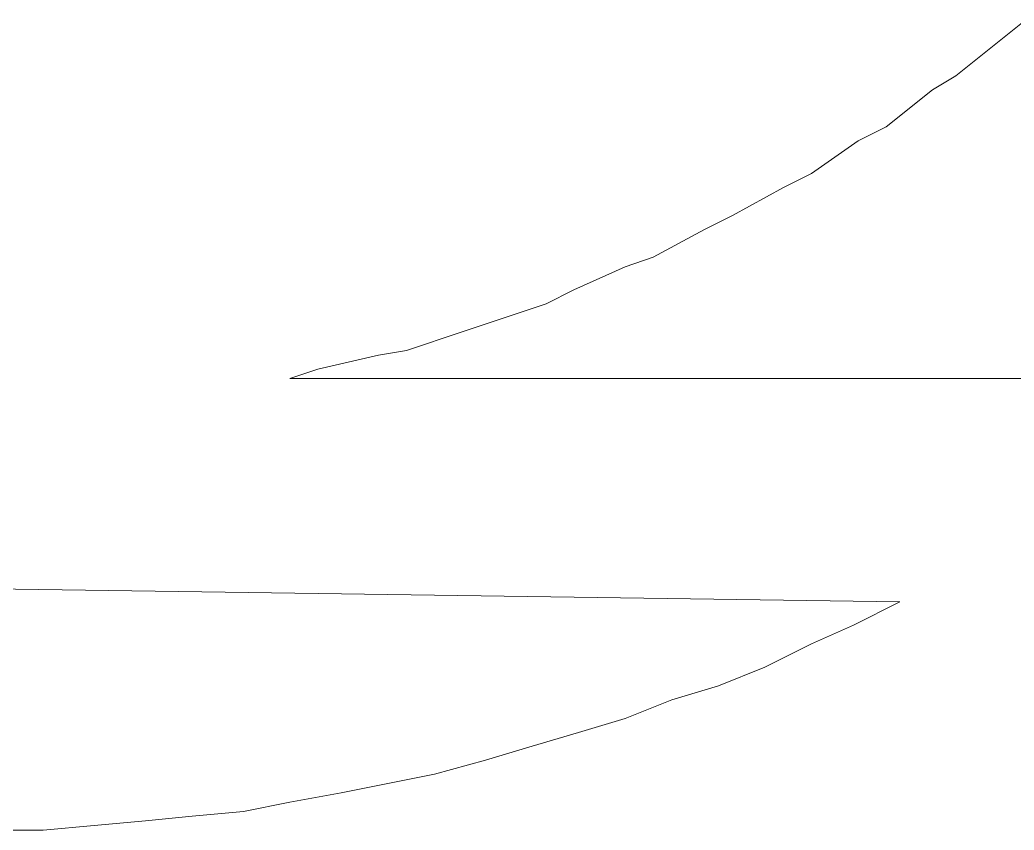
# Model space of a CAD drawing. Header units: centimetres. Extents: x -10.4 to 10.4, y -10.8 to 7.6.
# Drawn here: x -2.528 to -1.32, y -10.749 to -9.765 of the extents above; entities that cross this region are included whole.
import ezdxf
from ezdxf.lldxf.tags import DXFTag

# ---------------------------------------------------------------- set-up
doc = ezdxf.new("R2010")
doc.units = ezdxf.units.CM
doc.header["$MEASUREMENT"] = 0
doc.layers.add('layer 1', color=7, linetype='Continuous')
tags = doc.linetypes.add('New Line1645', pattern=[0.2, 0.1, -0.1]).pattern_tags.tags
tags[6:7] = [DXFTag(74, 4), DXFTag(75, 0), DXFTag(340, '0'), DXFTag(46, 1.0), DXFTag(50, 0.0), DXFTag(44, 0.0), DXFTag(45, 0.0)]
tags[4:5] = [DXFTag(74, 4), DXFTag(75, 0), DXFTag(340, '0'), DXFTag(46, 1.0), DXFTag(50, 0.0), DXFTag(44, 0.0), DXFTag(45, 0.0)]
tags = doc.linetypes.add('New Line1646', pattern=[0.2, 0.1, -0.1]).pattern_tags.tags
tags[6:7] = [DXFTag(74, 4), DXFTag(75, 0), DXFTag(340, '0'), DXFTag(46, 1.0), DXFTag(50, 0.0), DXFTag(44, 0.0), DXFTag(45, 0.0)]
tags[4:5] = [DXFTag(74, 4), DXFTag(75, 0), DXFTag(340, '0'), DXFTag(46, 1.0), DXFTag(50, 0.0), DXFTag(44, 0.0), DXFTag(45, 0.0)]
tags = doc.linetypes.add('New Line1647', pattern=[0.2, 0.1, -0.1]).pattern_tags.tags
tags[6:7] = [DXFTag(74, 4), DXFTag(75, 0), DXFTag(340, '0'), DXFTag(46, 1.0), DXFTag(50, 0.0), DXFTag(44, 0.0), DXFTag(45, 0.0)]
tags[4:5] = [DXFTag(74, 4), DXFTag(75, 0), DXFTag(340, '0'), DXFTag(46, 1.0), DXFTag(50, 0.0), DXFTag(44, 0.0), DXFTag(45, 0.0)]
tags = doc.linetypes.add('New Line1648', pattern=[0.2, 0.1, -0.1]).pattern_tags.tags
tags[6:7] = [DXFTag(74, 4), DXFTag(75, 0), DXFTag(340, '0'), DXFTag(46, 1.0), DXFTag(50, 0.0), DXFTag(44, 0.0), DXFTag(45, 0.0)]
tags[4:5] = [DXFTag(74, 4), DXFTag(75, 0), DXFTag(340, '0'), DXFTag(46, 1.0), DXFTag(50, 0.0), DXFTag(44, 0.0), DXFTag(45, 0.0)]
tags = doc.linetypes.add('New Line1649', pattern=[0.2, 0.1, -0.1]).pattern_tags.tags
tags[6:7] = [DXFTag(74, 4), DXFTag(75, 0), DXFTag(340, '0'), DXFTag(46, 1.0), DXFTag(50, 0.0), DXFTag(44, 0.0), DXFTag(45, 0.0)]
tags[4:5] = [DXFTag(74, 4), DXFTag(75, 0), DXFTag(340, '0'), DXFTag(46, 1.0), DXFTag(50, 0.0), DXFTag(44, 0.0), DXFTag(45, 0.0)]
tags = doc.linetypes.add('New Line1650', pattern=[0.2, 0.1, -0.1]).pattern_tags.tags
tags[6:7] = [DXFTag(74, 4), DXFTag(75, 0), DXFTag(340, '0'), DXFTag(46, 1.0), DXFTag(50, 0.0), DXFTag(44, 0.0), DXFTag(45, 0.0)]
tags[4:5] = [DXFTag(74, 4), DXFTag(75, 0), DXFTag(340, '0'), DXFTag(46, 1.0), DXFTag(50, 0.0), DXFTag(44, 0.0), DXFTag(45, 0.0)]
tags = doc.linetypes.add('New Line1651', pattern=[0.2, 0.1, -0.1]).pattern_tags.tags
tags[6:7] = [DXFTag(74, 4), DXFTag(75, 0), DXFTag(340, '0'), DXFTag(46, 1.0), DXFTag(50, 0.0), DXFTag(44, 0.0), DXFTag(45, 0.0)]
tags[4:5] = [DXFTag(74, 4), DXFTag(75, 0), DXFTag(340, '0'), DXFTag(46, 1.0), DXFTag(50, 0.0), DXFTag(44, 0.0), DXFTag(45, 0.0)]
tags = doc.linetypes.add('New Line1652', pattern=[0.2, 0.1, -0.1]).pattern_tags.tags
tags[6:7] = [DXFTag(74, 4), DXFTag(75, 0), DXFTag(340, '0'), DXFTag(46, 1.0), DXFTag(50, 0.0), DXFTag(44, 0.0), DXFTag(45, 0.0)]
tags[4:5] = [DXFTag(74, 4), DXFTag(75, 0), DXFTag(340, '0'), DXFTag(46, 1.0), DXFTag(50, 0.0), DXFTag(44, 0.0), DXFTag(45, 0.0)]
tags = doc.linetypes.add('New Line1653', pattern=[0.2, 0.1, -0.1]).pattern_tags.tags
tags[6:7] = [DXFTag(74, 4), DXFTag(75, 0), DXFTag(340, '0'), DXFTag(46, 1.0), DXFTag(50, 0.0), DXFTag(44, 0.0), DXFTag(45, 0.0)]
tags[4:5] = [DXFTag(74, 4), DXFTag(75, 0), DXFTag(340, '0'), DXFTag(46, 1.0), DXFTag(50, 0.0), DXFTag(44, 0.0), DXFTag(45, 0.0)]
tags = doc.linetypes.add('New Line1654', pattern=[0.2, 0.1, -0.1]).pattern_tags.tags
tags[6:7] = [DXFTag(74, 4), DXFTag(75, 0), DXFTag(340, '0'), DXFTag(46, 1.0), DXFTag(50, 0.0), DXFTag(44, 0.0), DXFTag(45, 0.0)]
tags[4:5] = [DXFTag(74, 4), DXFTag(75, 0), DXFTag(340, '0'), DXFTag(46, 1.0), DXFTag(50, 0.0), DXFTag(44, 0.0), DXFTag(45, 0.0)]
tags = doc.linetypes.add('New Line1655', pattern=[0.2, 0.1, -0.1]).pattern_tags.tags
tags[6:7] = [DXFTag(74, 4), DXFTag(75, 0), DXFTag(340, '0'), DXFTag(46, 1.0), DXFTag(50, 0.0), DXFTag(44, 0.0), DXFTag(45, 0.0)]
tags[4:5] = [DXFTag(74, 4), DXFTag(75, 0), DXFTag(340, '0'), DXFTag(46, 1.0), DXFTag(50, 0.0), DXFTag(44, 0.0), DXFTag(45, 0.0)]
tags = doc.linetypes.add('New Line1656', pattern=[0.2, 0.1, -0.1]).pattern_tags.tags
tags[6:7] = [DXFTag(74, 4), DXFTag(75, 0), DXFTag(340, '0'), DXFTag(46, 1.0), DXFTag(50, 0.0), DXFTag(44, 0.0), DXFTag(45, 0.0)]
tags[4:5] = [DXFTag(74, 4), DXFTag(75, 0), DXFTag(340, '0'), DXFTag(46, 1.0), DXFTag(50, 0.0), DXFTag(44, 0.0), DXFTag(45, 0.0)]
tags = doc.linetypes.add('New Line1657', pattern=[0.2, 0.1, -0.1]).pattern_tags.tags
tags[6:7] = [DXFTag(74, 4), DXFTag(75, 0), DXFTag(340, '0'), DXFTag(46, 1.0), DXFTag(50, 0.0), DXFTag(44, 0.0), DXFTag(45, 0.0)]
tags[4:5] = [DXFTag(74, 4), DXFTag(75, 0), DXFTag(340, '0'), DXFTag(46, 1.0), DXFTag(50, 0.0), DXFTag(44, 0.0), DXFTag(45, 0.0)]
tags = doc.linetypes.add('New Line1658', pattern=[0.2, 0.1, -0.1]).pattern_tags.tags
tags[6:7] = [DXFTag(74, 4), DXFTag(75, 0), DXFTag(340, '0'), DXFTag(46, 1.0), DXFTag(50, 0.0), DXFTag(44, 0.0), DXFTag(45, 0.0)]
tags[4:5] = [DXFTag(74, 4), DXFTag(75, 0), DXFTag(340, '0'), DXFTag(46, 1.0), DXFTag(50, 0.0), DXFTag(44, 0.0), DXFTag(45, 0.0)]
tags = doc.linetypes.add('New Line1659', pattern=[0.2, 0.1, -0.1]).pattern_tags.tags
tags[6:7] = [DXFTag(74, 4), DXFTag(75, 0), DXFTag(340, '0'), DXFTag(46, 1.0), DXFTag(50, 0.0), DXFTag(44, 0.0), DXFTag(45, 0.0)]
tags[4:5] = [DXFTag(74, 4), DXFTag(75, 0), DXFTag(340, '0'), DXFTag(46, 1.0), DXFTag(50, 0.0), DXFTag(44, 0.0), DXFTag(45, 0.0)]
tags = doc.linetypes.add('New Line1660', pattern=[0.2, 0.1, -0.1]).pattern_tags.tags
tags[6:7] = [DXFTag(74, 4), DXFTag(75, 0), DXFTag(340, '0'), DXFTag(46, 1.0), DXFTag(50, 0.0), DXFTag(44, 0.0), DXFTag(45, 0.0)]
tags[4:5] = [DXFTag(74, 4), DXFTag(75, 0), DXFTag(340, '0'), DXFTag(46, 1.0), DXFTag(50, 0.0), DXFTag(44, 0.0), DXFTag(45, 0.0)]
tags = doc.linetypes.add('New Line1661', pattern=[0.2, 0.1, -0.1]).pattern_tags.tags
tags[6:7] = [DXFTag(74, 4), DXFTag(75, 0), DXFTag(340, '0'), DXFTag(46, 1.0), DXFTag(50, 0.0), DXFTag(44, 0.0), DXFTag(45, 0.0)]
tags[4:5] = [DXFTag(74, 4), DXFTag(75, 0), DXFTag(340, '0'), DXFTag(46, 1.0), DXFTag(50, 0.0), DXFTag(44, 0.0), DXFTag(45, 0.0)]
tags = doc.linetypes.add('New Line1662', pattern=[0.2, 0.1, -0.1]).pattern_tags.tags
tags[6:7] = [DXFTag(74, 4), DXFTag(75, 0), DXFTag(340, '0'), DXFTag(46, 1.0), DXFTag(50, 0.0), DXFTag(44, 0.0), DXFTag(45, 0.0)]
tags[4:5] = [DXFTag(74, 4), DXFTag(75, 0), DXFTag(340, '0'), DXFTag(46, 1.0), DXFTag(50, 0.0), DXFTag(44, 0.0), DXFTag(45, 0.0)]
tags = doc.linetypes.add('New Line1663', pattern=[0.2, 0.1, -0.1]).pattern_tags.tags
tags[6:7] = [DXFTag(74, 4), DXFTag(75, 0), DXFTag(340, '0'), DXFTag(46, 1.0), DXFTag(50, 0.0), DXFTag(44, 0.0), DXFTag(45, 0.0)]
tags[4:5] = [DXFTag(74, 4), DXFTag(75, 0), DXFTag(340, '0'), DXFTag(46, 1.0), DXFTag(50, 0.0), DXFTag(44, 0.0), DXFTag(45, 0.0)]
tags = doc.linetypes.add('New Line1664', pattern=[0.2, 0.1, -0.1]).pattern_tags.tags
tags[6:7] = [DXFTag(74, 4), DXFTag(75, 0), DXFTag(340, '0'), DXFTag(46, 1.0), DXFTag(50, 0.0), DXFTag(44, 0.0), DXFTag(45, 0.0)]
tags[4:5] = [DXFTag(74, 4), DXFTag(75, 0), DXFTag(340, '0'), DXFTag(46, 1.0), DXFTag(50, 0.0), DXFTag(44, 0.0), DXFTag(45, 0.0)]
tags = doc.linetypes.add('New Line1702', pattern=[0.2, 0.1, -0.1]).pattern_tags.tags
tags[6:7] = [DXFTag(74, 4), DXFTag(75, 0), DXFTag(340, '0'), DXFTag(46, 1.0), DXFTag(50, 0.0), DXFTag(44, 0.0), DXFTag(45, 0.0)]
tags[4:5] = [DXFTag(74, 4), DXFTag(75, 0), DXFTag(340, '0'), DXFTag(46, 1.0), DXFTag(50, 0.0), DXFTag(44, 0.0), DXFTag(45, 0.0)]
tags = doc.linetypes.add('New Line1703', pattern=[0.2, 0.1, -0.1]).pattern_tags.tags
tags[6:7] = [DXFTag(74, 4), DXFTag(75, 0), DXFTag(340, '0'), DXFTag(46, 1.0), DXFTag(50, 0.0), DXFTag(44, 0.0), DXFTag(45, 0.0)]
tags[4:5] = [DXFTag(74, 4), DXFTag(75, 0), DXFTag(340, '0'), DXFTag(46, 1.0), DXFTag(50, 0.0), DXFTag(44, 0.0), DXFTag(45, 0.0)]
tags = doc.linetypes.add('New Line1704', pattern=[0.2, 0.1, -0.1]).pattern_tags.tags
tags[6:7] = [DXFTag(74, 4), DXFTag(75, 0), DXFTag(340, '0'), DXFTag(46, 1.0), DXFTag(50, 0.0), DXFTag(44, 0.0), DXFTag(45, 0.0)]
tags[4:5] = [DXFTag(74, 4), DXFTag(75, 0), DXFTag(340, '0'), DXFTag(46, 1.0), DXFTag(50, 0.0), DXFTag(44, 0.0), DXFTag(45, 0.0)]
tags = doc.linetypes.add('New Line1705', pattern=[0.2, 0.1, -0.1]).pattern_tags.tags
tags[6:7] = [DXFTag(74, 4), DXFTag(75, 0), DXFTag(340, '0'), DXFTag(46, 1.0), DXFTag(50, 0.0), DXFTag(44, 0.0), DXFTag(45, 0.0)]
tags[4:5] = [DXFTag(74, 4), DXFTag(75, 0), DXFTag(340, '0'), DXFTag(46, 1.0), DXFTag(50, 0.0), DXFTag(44, 0.0), DXFTag(45, 0.0)]
tags = doc.linetypes.add('New Line1706', pattern=[0.2, 0.1, -0.1]).pattern_tags.tags
tags[6:7] = [DXFTag(74, 4), DXFTag(75, 0), DXFTag(340, '0'), DXFTag(46, 1.0), DXFTag(50, 0.0), DXFTag(44, 0.0), DXFTag(45, 0.0)]
tags[4:5] = [DXFTag(74, 4), DXFTag(75, 0), DXFTag(340, '0'), DXFTag(46, 1.0), DXFTag(50, 0.0), DXFTag(44, 0.0), DXFTag(45, 0.0)]
tags = doc.linetypes.add('New Line1707', pattern=[0.2, 0.1, -0.1]).pattern_tags.tags
tags[6:7] = [DXFTag(74, 4), DXFTag(75, 0), DXFTag(340, '0'), DXFTag(46, 1.0), DXFTag(50, 0.0), DXFTag(44, 0.0), DXFTag(45, 0.0)]
tags[4:5] = [DXFTag(74, 4), DXFTag(75, 0), DXFTag(340, '0'), DXFTag(46, 1.0), DXFTag(50, 0.0), DXFTag(44, 0.0), DXFTag(45, 0.0)]
tags = doc.linetypes.add('New Line1708', pattern=[0.2, 0.1, -0.1]).pattern_tags.tags
tags[6:7] = [DXFTag(74, 4), DXFTag(75, 0), DXFTag(340, '0'), DXFTag(46, 1.0), DXFTag(50, 0.0), DXFTag(44, 0.0), DXFTag(45, 0.0)]
tags[4:5] = [DXFTag(74, 4), DXFTag(75, 0), DXFTag(340, '0'), DXFTag(46, 1.0), DXFTag(50, 0.0), DXFTag(44, 0.0), DXFTag(45, 0.0)]
tags = doc.linetypes.add('New Line1709', pattern=[0.2, 0.1, -0.1]).pattern_tags.tags
tags[6:7] = [DXFTag(74, 4), DXFTag(75, 0), DXFTag(340, '0'), DXFTag(46, 1.0), DXFTag(50, 0.0), DXFTag(44, 0.0), DXFTag(45, 0.0)]
tags[4:5] = [DXFTag(74, 4), DXFTag(75, 0), DXFTag(340, '0'), DXFTag(46, 1.0), DXFTag(50, 0.0), DXFTag(44, 0.0), DXFTag(45, 0.0)]
tags = doc.linetypes.add('New Line1710', pattern=[0.2, 0.1, -0.1]).pattern_tags.tags
tags[6:7] = [DXFTag(74, 4), DXFTag(75, 0), DXFTag(340, '0'), DXFTag(46, 1.0), DXFTag(50, 0.0), DXFTag(44, 0.0), DXFTag(45, 0.0)]
tags[4:5] = [DXFTag(74, 4), DXFTag(75, 0), DXFTag(340, '0'), DXFTag(46, 1.0), DXFTag(50, 0.0), DXFTag(44, 0.0), DXFTag(45, 0.0)]
tags = doc.linetypes.add('New Line1711', pattern=[0.2, 0.1, -0.1]).pattern_tags.tags
tags[6:7] = [DXFTag(74, 4), DXFTag(75, 0), DXFTag(340, '0'), DXFTag(46, 1.0), DXFTag(50, 0.0), DXFTag(44, 0.0), DXFTag(45, 0.0)]
tags[4:5] = [DXFTag(74, 4), DXFTag(75, 0), DXFTag(340, '0'), DXFTag(46, 1.0), DXFTag(50, 0.0), DXFTag(44, 0.0), DXFTag(45, 0.0)]
tags = doc.linetypes.add('New Line1712', pattern=[0.2, 0.1, -0.1]).pattern_tags.tags
tags[6:7] = [DXFTag(74, 4), DXFTag(75, 0), DXFTag(340, '0'), DXFTag(46, 1.0), DXFTag(50, 0.0), DXFTag(44, 0.0), DXFTag(45, 0.0)]
tags[4:5] = [DXFTag(74, 4), DXFTag(75, 0), DXFTag(340, '0'), DXFTag(46, 1.0), DXFTag(50, 0.0), DXFTag(44, 0.0), DXFTag(45, 0.0)]
tags = doc.linetypes.add('New Line1713', pattern=[0.2, 0.1, -0.1]).pattern_tags.tags
tags[6:7] = [DXFTag(74, 4), DXFTag(75, 0), DXFTag(340, '0'), DXFTag(46, 1.0), DXFTag(50, 0.0), DXFTag(44, 0.0), DXFTag(45, 0.0)]
tags[4:5] = [DXFTag(74, 4), DXFTag(75, 0), DXFTag(340, '0'), DXFTag(46, 1.0), DXFTag(50, 0.0), DXFTag(44, 0.0), DXFTag(45, 0.0)]
tags = doc.linetypes.add('New Line1714', pattern=[0.2, 0.1, -0.1]).pattern_tags.tags
tags[6:7] = [DXFTag(74, 4), DXFTag(75, 0), DXFTag(340, '0'), DXFTag(46, 1.0), DXFTag(50, 0.0), DXFTag(44, 0.0), DXFTag(45, 0.0)]
tags[4:5] = [DXFTag(74, 4), DXFTag(75, 0), DXFTag(340, '0'), DXFTag(46, 1.0), DXFTag(50, 0.0), DXFTag(44, 0.0), DXFTag(45, 0.0)]
tags = doc.linetypes.add('New Line1715', pattern=[0.2, 0.1, -0.1]).pattern_tags.tags
tags[6:7] = [DXFTag(74, 4), DXFTag(75, 0), DXFTag(340, '0'), DXFTag(46, 1.0), DXFTag(50, 0.0), DXFTag(44, 0.0), DXFTag(45, 0.0)]
tags[4:5] = [DXFTag(74, 4), DXFTag(75, 0), DXFTag(340, '0'), DXFTag(46, 1.0), DXFTag(50, 0.0), DXFTag(44, 0.0), DXFTag(45, 0.0)]
tags = doc.linetypes.add('New Line1716', pattern=[0.2, 0.1, -0.1]).pattern_tags.tags
tags[6:7] = [DXFTag(74, 4), DXFTag(75, 0), DXFTag(340, '0'), DXFTag(46, 1.0), DXFTag(50, 0.0), DXFTag(44, 0.0), DXFTag(45, 0.0)]
tags[4:5] = [DXFTag(74, 4), DXFTag(75, 0), DXFTag(340, '0'), DXFTag(46, 1.0), DXFTag(50, 0.0), DXFTag(44, 0.0), DXFTag(45, 0.0)]
tags = doc.linetypes.add('New Line1717', pattern=[0.2, 0.1, -0.1]).pattern_tags.tags
tags[6:7] = [DXFTag(74, 4), DXFTag(75, 0), DXFTag(340, '0'), DXFTag(46, 1.0), DXFTag(50, 0.0), DXFTag(44, 0.0), DXFTag(45, 0.0)]
tags[4:5] = [DXFTag(74, 4), DXFTag(75, 0), DXFTag(340, '0'), DXFTag(46, 1.0), DXFTag(50, 0.0), DXFTag(44, 0.0), DXFTag(45, 0.0)]
tags = doc.linetypes.add('New Line1718', pattern=[0.2, 0.1, -0.1]).pattern_tags.tags
tags[6:7] = [DXFTag(74, 4), DXFTag(75, 0), DXFTag(340, '0'), DXFTag(46, 1.0), DXFTag(50, 0.0), DXFTag(44, 0.0), DXFTag(45, 0.0)]
tags[4:5] = [DXFTag(74, 4), DXFTag(75, 0), DXFTag(340, '0'), DXFTag(46, 1.0), DXFTag(50, 0.0), DXFTag(44, 0.0), DXFTag(45, 0.0)]
tags = doc.linetypes.add('New Line1719', pattern=[0.2, 0.1, -0.1]).pattern_tags.tags
tags[6:7] = [DXFTag(74, 4), DXFTag(75, 0), DXFTag(340, '0'), DXFTag(46, 1.0), DXFTag(50, 0.0), DXFTag(44, 0.0), DXFTag(45, 0.0)]
tags[4:5] = [DXFTag(74, 4), DXFTag(75, 0), DXFTag(340, '0'), DXFTag(46, 1.0), DXFTag(50, 0.0), DXFTag(44, 0.0), DXFTag(45, 0.0)]
tags = doc.linetypes.add('New Line1720', pattern=[0.2, 0.1, -0.1]).pattern_tags.tags
tags[6:7] = [DXFTag(74, 4), DXFTag(75, 0), DXFTag(340, '0'), DXFTag(46, 1.0), DXFTag(50, 0.0), DXFTag(44, 0.0), DXFTag(45, 0.0)]
tags[4:5] = [DXFTag(74, 4), DXFTag(75, 0), DXFTag(340, '0'), DXFTag(46, 1.0), DXFTag(50, 0.0), DXFTag(44, 0.0), DXFTag(45, 0.0)]
tags = doc.linetypes.add('New Line1721', pattern=[0.2, 0.1, -0.1]).pattern_tags.tags
tags[6:7] = [DXFTag(74, 4), DXFTag(75, 0), DXFTag(340, '0'), DXFTag(46, 1.0), DXFTag(50, 0.0), DXFTag(44, 0.0), DXFTag(45, 0.0)]
tags[4:5] = [DXFTag(74, 4), DXFTag(75, 0), DXFTag(340, '0'), DXFTag(46, 1.0), DXFTag(50, 0.0), DXFTag(44, 0.0), DXFTag(45, 0.0)]

msp = doc.modelspace()

# ---------------------------------------------------------------- linework, layer by layer
at = {"layer": 'layer 1', "color": 5, "linetype": 'New Line1645', "lineweight": 9}
msp.add_open_spline([(-1.30604, -9.76482), (-1.30604, -9.76482), (-1.33434, -9.78742), (-1.33434, -9.78742)], degree=3, dxfattribs=at)
at = {"layer": 'layer 1', "color": 5, "linetype": 'New Line1646', "lineweight": 9}
msp.add_open_spline([(-1.33434, -9.78742), (-1.33434, -9.78742), (-1.39092, -9.83264), (-1.39092, -9.83264)], degree=3, dxfattribs=at)
at = {"layer": 'layer 1', "color": 5, "linetype": 'New Line1647', "lineweight": 9}
msp.add_open_spline([(-1.39092, -9.83264), (-1.39092, -9.83264), (-1.41922, -9.8497), (-1.41922, -9.8497)], degree=3, dxfattribs=at)
at = {"layer": 'layer 1', "color": 5, "linetype": 'New Line1648', "lineweight": 9}
msp.add_open_spline([(-1.41922, -9.8497), (-1.41922, -9.8497), (-1.4758, -9.89491), (-1.4758, -9.89491)], degree=3, dxfattribs=at)
at = {"layer": 'layer 1', "color": 5, "linetype": 'New Line1649', "lineweight": 9}
msp.add_open_spline([(-1.4758, -9.89491), (-1.4758, -9.89491), (-1.50978, -9.91183), (-1.50978, -9.91183)], degree=3, dxfattribs=at)
at = {"layer": 'layer 1', "color": 5, "linetype": 'New Line1650', "lineweight": 9}
msp.add_open_spline([(-1.50978, -9.91183), (-1.50978, -9.91183), (-1.56637, -9.95149), (-1.56637, -9.95149)], degree=3, dxfattribs=at)
at = {"layer": 'layer 1', "color": 5, "linetype": 'New Line1651', "lineweight": 9}
msp.add_open_spline([(-1.56637, -9.95149), (-1.56637, -9.95149), (-1.60035, -9.96841), (-1.60035, -9.96841)], degree=3, dxfattribs=at)
at = {"layer": 'layer 1', "color": 5, "linetype": 'New Line1652', "lineweight": 9}
msp.add_open_spline([(-1.60035, -9.96841), (-1.60035, -9.96841), (-1.66247, -10.00239), (-1.66247, -10.00239)], degree=3, dxfattribs=at)
at = {"layer": 'layer 1', "color": 5, "linetype": 'New Line1653', "lineweight": 9}
msp.add_open_spline([(-1.66247, -10.00239), (-1.66247, -10.00239), (-1.69646, -10.01945), (-1.69646, -10.01945)], degree=3, dxfattribs=at)
at = {"layer": 'layer 1', "color": 5, "linetype": 'New Line1654', "lineweight": 9}
msp.add_open_spline([(-1.69646, -10.01945), (-1.69646, -10.01945), (-1.75873, -10.05329), (-1.75873, -10.05329)], degree=3, dxfattribs=at)
at = {"layer": 'layer 1', "color": 5, "linetype": 'New Line1655', "lineweight": 9}
msp.add_open_spline([(-1.75873, -10.05329), (-1.75873, -10.05329), (-1.79271, -10.06467), (-1.79271, -10.06467)], degree=3, dxfattribs=at)
at = {"layer": 'layer 1', "color": 5, "linetype": 'New Line1656', "lineweight": 9}
msp.add_open_spline([(-1.79271, -10.06467), (-1.79271, -10.06467), (-1.85499, -10.09296), (-1.85499, -10.09296)], degree=3, dxfattribs=at)
at = {"layer": 'layer 1', "color": 5, "linetype": 'New Line1657', "lineweight": 9}
msp.add_open_spline([(-1.85499, -10.09296), (-1.85499, -10.09296), (-1.88882, -10.10988), (-1.88882, -10.10988)], degree=3, dxfattribs=at)
at = {"layer": 'layer 1', "color": 5, "linetype": 'New Line1658', "lineweight": 9}
msp.add_open_spline([(-1.88882, -10.10988), (-1.88882, -10.10988), (-1.95678, -10.13247), (-1.95678, -10.13247)], degree=3, dxfattribs=at)
at = {"layer": 'layer 1', "color": 5, "linetype": 'New Line1659', "lineweight": 9}
msp.add_open_spline([(-1.95678, -10.13247), (-1.95678, -10.13247), (-1.99076, -10.14385), (-1.99076, -10.14385)], degree=3, dxfattribs=at)
at = {"layer": 'layer 1', "color": 5, "linetype": 'New Line1660', "lineweight": 9}
msp.add_open_spline([(-1.99076, -10.14385), (-1.99076, -10.14385), (-2.05858, -10.16646), (-2.05858, -10.16646)], degree=3, dxfattribs=at)
at = {"layer": 'layer 1', "color": 5, "linetype": 'New Line1661', "lineweight": 9}
msp.add_open_spline([(-2.05858, -10.16646), (-2.05858, -10.16646), (-2.09255, -10.17215), (-2.09255, -10.17215)], degree=3, dxfattribs=at)
at = {"layer": 'layer 1', "color": 5, "linetype": 'New Line1662', "lineweight": 9}
msp.add_open_spline([(-2.09255, -10.17215), (-2.09255, -10.17215), (-2.16606, -10.18907), (-2.16606, -10.18907)], degree=3, dxfattribs=at)
at = {"layer": 'layer 1', "color": 5, "linetype": 'New Line1663', "lineweight": 9}
msp.add_open_spline([(-2.16606, -10.18907), (-2.16606, -10.18907), (-2.20004, -10.20045), (-2.20004, -10.20045)], degree=3, dxfattribs=at)
at = {"layer": 'layer 1', "color": 5, "linetype": 'New Line1664', "lineweight": 9}
msp.add_open_spline([(-2.20004, -10.20045), (-2.20004, -10.20045), (-1.03449, -10.20045), (-1.03449, -10.20045)], degree=3, dxfattribs=at)
at = {"layer": 'layer 1', "color": 5, "linetype": 'New Line1721', "lineweight": 9}
msp.add_open_spline([(-1.45888, -10.472), (-1.45888, -10.472), (-2.61875, -10.45508), (-2.61875, -10.45508)], degree=3, dxfattribs=at)
at = {"layer": 'layer 1', "color": 5, "linetype": 'New Line1720', "lineweight": 9}
msp.add_open_spline([(-1.51547, -10.50028), (-1.51547, -10.50028), (-1.45888, -10.472), (-1.45888, -10.472)], degree=3, dxfattribs=at)
at = {"layer": 'layer 1', "color": 5, "linetype": 'New Line1719', "lineweight": 9}
msp.add_open_spline([(-1.56637, -10.52289), (-1.56637, -10.52289), (-1.51547, -10.50028), (-1.51547, -10.50028)], degree=3, dxfattribs=at)
at = {"layer": 'layer 1', "color": 5, "linetype": 'New Line1718', "lineweight": 9}
msp.add_open_spline([(-1.62295, -10.55119), (-1.62295, -10.55119), (-1.56637, -10.52289), (-1.56637, -10.52289)], degree=3, dxfattribs=at)
at = {"layer": 'layer 1', "color": 5, "linetype": 'New Line1717', "lineweight": 9}
msp.add_open_spline([(-1.67954, -10.57394), (-1.67954, -10.57394), (-1.62295, -10.55119), (-1.62295, -10.55119)], degree=3, dxfattribs=at)
at = {"layer": 'layer 1', "color": 5, "linetype": 'New Line1716', "lineweight": 9}
msp.add_open_spline([(-1.73612, -10.59085), (-1.73612, -10.59085), (-1.67954, -10.57394), (-1.67954, -10.57394)], degree=3, dxfattribs=at)
at = {"layer": 'layer 1', "color": 5, "linetype": 'New Line1715', "lineweight": 9}
msp.add_open_spline([(-1.79271, -10.61346), (-1.79271, -10.61346), (-1.73612, -10.59085), (-1.73612, -10.59085)], degree=3, dxfattribs=at)
at = {"layer": 'layer 1', "color": 5, "linetype": 'New Line1714', "lineweight": 9}
msp.add_open_spline([(-1.8493, -10.63052), (-1.8493, -10.63052), (-1.79271, -10.61346), (-1.79271, -10.61346)], degree=3, dxfattribs=at)
at = {"layer": 'layer 1', "color": 5, "linetype": 'New Line1713', "lineweight": 9}
msp.add_open_spline([(-1.90588, -10.64743), (-1.90588, -10.64743), (-1.8493, -10.63052), (-1.8493, -10.63052)], degree=3, dxfattribs=at)
at = {"layer": 'layer 1', "color": 5, "linetype": 'New Line1712', "lineweight": 9}
msp.add_open_spline([(-1.96247, -10.66436), (-1.96247, -10.66436), (-1.90588, -10.64743), (-1.90588, -10.64743)], degree=3, dxfattribs=at)
at = {"layer": 'layer 1', "color": 5, "linetype": 'New Line1711', "lineweight": 9}
msp.add_open_spline([(-2.02459, -10.68142), (-2.02459, -10.68142), (-1.96247, -10.66436), (-1.96247, -10.66436)], degree=3, dxfattribs=at)
at = {"layer": 'layer 1', "color": 5, "linetype": 'New Line1710', "lineweight": 9}
msp.add_open_spline([(-2.08118, -10.69265), (-2.08118, -10.69265), (-2.02459, -10.68142), (-2.02459, -10.68142)], degree=3, dxfattribs=at)
at = {"layer": 'layer 1', "color": 5, "linetype": 'New Line1709', "lineweight": 9}
msp.add_open_spline([(-2.13776, -10.70403), (-2.13776, -10.70403), (-2.08118, -10.69265), (-2.08118, -10.69265)], degree=3, dxfattribs=at)
at = {"layer": 'layer 1', "color": 5, "linetype": 'New Line1708', "lineweight": 9}
msp.add_open_spline([(-2.20004, -10.71525), (-2.20004, -10.71525), (-2.13776, -10.70403), (-2.13776, -10.70403)], degree=3, dxfattribs=at)
at = {"layer": 'layer 1', "color": 5, "linetype": 'New Line1706', "lineweight": 9}
msp.add_open_spline([(-2.3189, -10.73231), (-2.3189, -10.73231), (-2.25663, -10.72663), (-2.25663, -10.72663)], degree=3, dxfattribs=at)
at = {"layer": 'layer 1', "color": 5, "linetype": 'New Line1707', "lineweight": 9}
msp.add_open_spline([(-2.25663, -10.72663), (-2.25663, -10.72663), (-2.20004, -10.71525), (-2.20004, -10.71525)], degree=3, dxfattribs=at)
at = {"layer": 'layer 1', "color": 5, "linetype": 'New Line1704', "lineweight": 9}
msp.add_open_spline([(-2.43776, -10.74355), (-2.43776, -10.74355), (-2.37548, -10.738), (-2.37548, -10.738)], degree=3, dxfattribs=at)
at = {"layer": 'layer 1', "color": 5, "linetype": 'New Line1705', "lineweight": 9}
msp.add_open_spline([(-2.37548, -10.738), (-2.37548, -10.738), (-2.3189, -10.73231), (-2.3189, -10.73231)], degree=3, dxfattribs=at)
at = {"layer": 'layer 1', "color": 5, "linetype": 'New Line1702', "lineweight": 9}
msp.add_open_spline([(-2.55647, -10.74923), (-2.55647, -10.74923), (-2.49988, -10.74923), (-2.49988, -10.74923)], degree=3, dxfattribs=at)
at = {"layer": 'layer 1', "color": 5, "linetype": 'New Line1703', "lineweight": 9}
msp.add_open_spline([(-2.49988, -10.74923), (-2.49988, -10.74923), (-2.43776, -10.74355), (-2.43776, -10.74355)], degree=3, dxfattribs=at)

doc.saveas('drawing.dxf')
